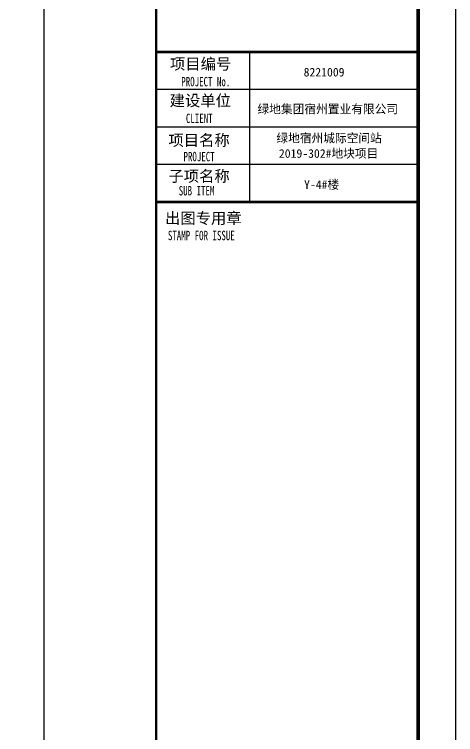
# Model space of a CAD drawing. Extents: x 27938 to 1042331, y -235042 to 1535213.
# Drawn here: x 739834 to 751614, y 737563 to 756767 of the extents above; entities that cross this region are included whole.
import ezdxf

# ---------------------------------------------------------------- set-up
doc = ezdxf.new("R2010")
doc.units = 0
doc.header["$LTSCALE"] = 1000
doc.header["$MEASUREMENT"] = 0
doc.layers.add('A-文字', color=3, linetype='Continuous', lineweight=30)
doc.layers.add('图签', color=147, linetype='Continuous', lineweight=18)
doc.layers.add('yichutu', color=7, linetype='Continuous', true_color=0xffffff, plot=False)
doc.layers.add('图框', color=140, linetype='Continuous')
doc.layers.add('图签文字', color=147, linetype='Continuous')
doc.styles.add('宋体', font='', dxfattribs={"height": 50})
doc.styles.add('建筑图签-1', font='simhei.ttf', dxfattribs={"width": 0.7})
doc.styles.get('宋体').set_extended_font_data('SimSun')

# ---------------------------------------------------------------- blocks, each defined once
blk = doc.blocks.new('TK')
at = {"layer": '图框'}
blk.add_lwpolyline([(465375, 548714), (549475, 548714), (549475, 489314), (465375, 489314)], close=True, dxfattribs=at)
blk.add_lwpolyline([(465375, 548714), (549475, 548714), (549475, 489314), (465375, 489314)], close=True, dxfattribs=at)
at = {"layer": '图框', "const_width": 100}
blk.add_lwpolyline([(548475, 490314), (548475, 547714), (467875, 547714), (467875, 490314)], close=True, dxfattribs=at)
at = {"layer": '图框'}
for points, const_width in [([(541480, 490314), (541480, 547714)], 70), ([(541480, 525414), (548480, 525414)], 70), ([(541480, 525414), (548480, 525414)], 70), ([(543980, 521414), (543980, 525414)], 35), ([(541480, 524414), (548480, 524414)], 35), ([(541480, 523414), (548480, 523414)], 35), ([(541480, 522414), (548480, 522414)], 35), ([(548480, 521414), (541480, 521414)], 70)]:
    blk.add_lwpolyline(points, dxfattribs=dict(at, const_width=const_width))
at = {"layer": '图框', "style": '建筑图签-1', "width": 0.7}
for s, p in [('PROJECT No.', (542150, 524499, -1799)), ('CLIENT', (542274, 523520)), ('PROJECT', (542209, 522500)), ('SUB ITEM', (542082, 521589)), ('STAMP FOR ISSUE', (541793, 520395))]:
    blk.add_text(s, height=250, dxfattribs=at).set_placement(p)
at = {"layer": '图签', "color": 2, "style": '宋体'}
for s, height, p in [('8221009', 229.3, (545417, 524761)), ('绿地集团宿州置业有限公司', 229.34, (544185, 523776)), ('绿地宿州城际空间站', 229.3, (544690, 523001)), ('2019-302#地块项目', 229.34, (544757, 522592))]:
    blk.add_text(s, height=height, dxfattribs=at).set_placement(p)
at = {"layer": '图签文字', "color": 7, "style": '建筑图签-1'}
for s, p in [('项目编号', (541848, 524946)), ('建设单位', (541840, 523969)), ('项目名称', (541807, 522911)), ('子项名称', (541807, 521954)), ('出图专用章', (541716, 520832))]:
    blk.add_text(s, height=300, dxfattribs=at).set_placement(p)
blk = doc.blocks.new('yct-841-594-84100-59399.9999999999-100-1000.0')
at = {"layer": 'yichutu', "color": 7, "true_color": 0xffffff}
blk.add_lwpolyline([(0, 0), (0, 59400), (84100, 59400), (84100, 0)], close=True, dxfattribs=at)

msp = doc.modelspace()

# ---------------------------------------------------------------- linework, layer by layer
at = {"layer": 'A-文字'}
msp.add_lwpolyline([(670014.1, 778065.3), (740618.2, 778065.3), (740618.2, 720663.7), (670014.1, 720663.7)], close=True, dxfattribs=at)

# ---------------------------------------------------------------- block references
msp.add_blockref('TK', (202139.1, 230351.7))
at = {"layer": 'yichutu'}
msp.add_blockref('yct-841-594-84100-59399.9999999999-100-1000.0', (667514.1, 719665.3), dxfattribs=at)

# ---------------------------------------------------------------- texts
at = {"layer": '图签', "color": 2, "style": '宋体'}
msp.add_text('Y-4#楼', height=229.34, dxfattribs=at).set_placement((747568.2, 752113.2))

doc.saveas('drawing.dxf')
